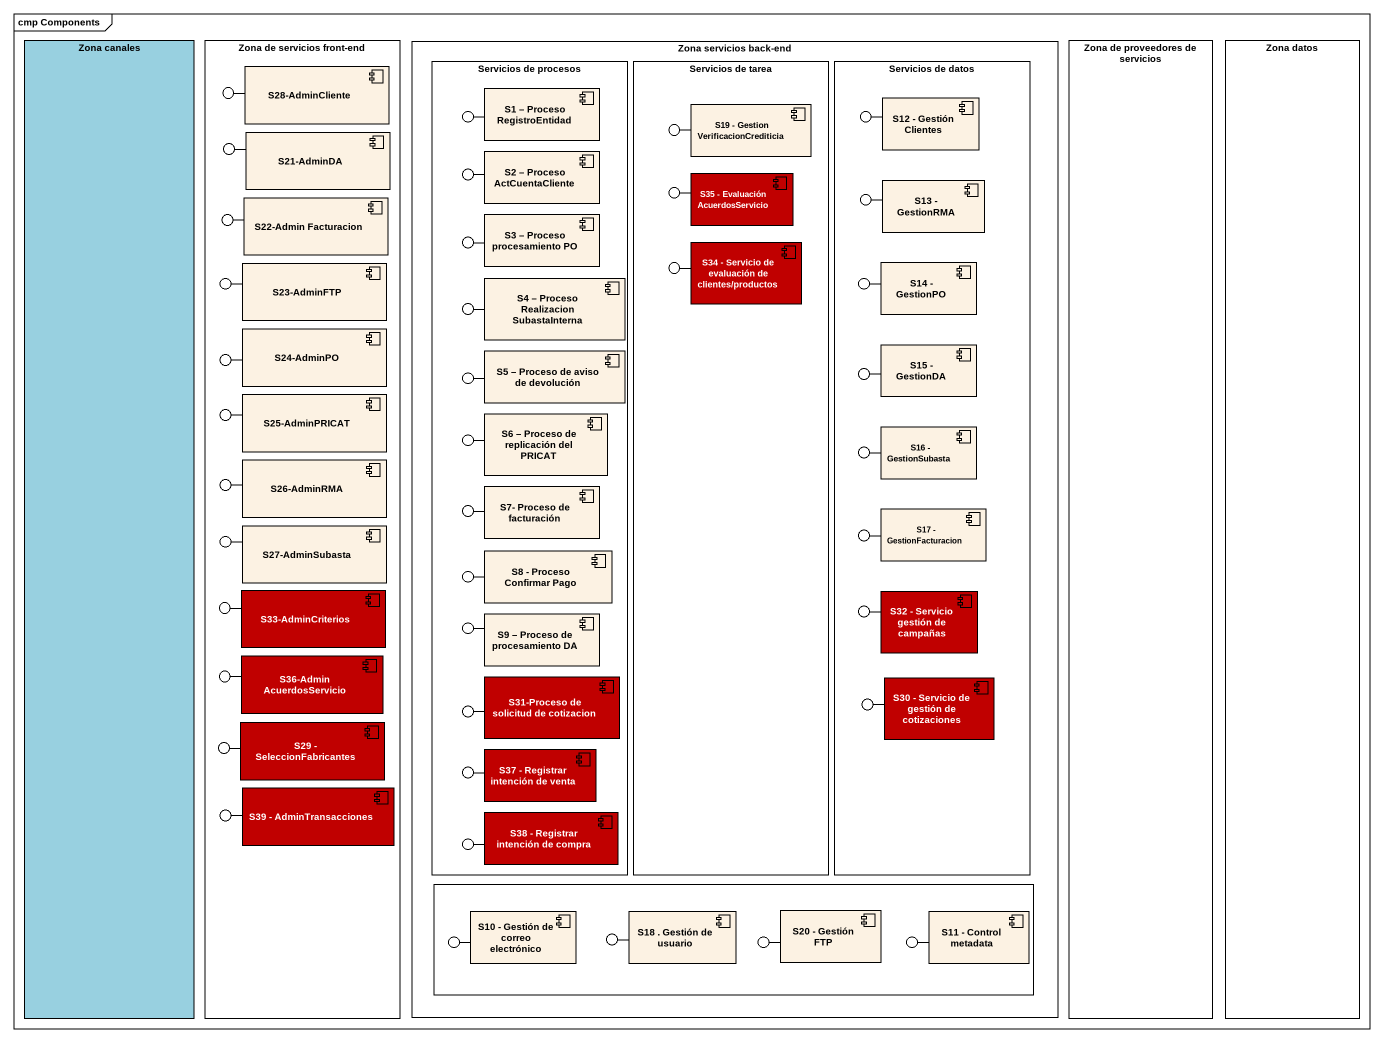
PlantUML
@startuml
mainframe cmp Components
rectangle "Zona canales" as Zona_canales #98D0E0
rectangle "Zona de servicios front-end" as Zona_de_servicios_front_end {
  component "S28-AdminCliente" as S28_AdminCliente
  component "S21-AdminDA" as S21_AdminDA
  component "S22-Admin Facturacion" as S22_Admin_Facturacion
  component "S23-AdminFTP" as S23_AdminFTP
  component "S24-AdminPO" as S24_AdminPO
  component "S25-AdminPRICAT" as S25_AdminPRICAT
  component "S26-AdminRMA" as S26_AdminRMA
  component "S27-AdminSubasta" as S27_AdminSubasta
  component "S33-AdminCriterios" as S33_AdminCriterios #C00000
  component "S36-Admin AcuerdosServicio" as S36_Admin_AcuerdosServicio #C00000
  component "S29 - SeleccionFabricantes" as S29_SeleccionFabricantes #C00000
  component "S39 - AdminTransacciones" as S39_AdminTransacciones #C00000
}
rectangle "Zona servicios back-end" as Zona_servicios_back_end {
  rectangle "Servicios de procesos" as Servicios_de_procesos {
    component "S1 – Proceso RegistroEntidad" as S1_Proceso_RegistroEntidad
    component "S2 – Proceso ActCuentaCliente" as S2_Proceso_ActCuentaCliente
    component "S3 – Proceso procesamiento PO" as S3_Proceso_procesamiento_PO
    component "S4 – Proceso Realizacion SubastaInterna" as S4_Proceso_Realizacion
    component "S5 – Proceso de aviso de devolución" as S5_Proceso_de_aviso_de
    component "S6 – Proceso de replicación del PRICAT" as S6_Proceso_de_replicación
    component "S7- Proceso de facturación" as S7_Proceso_de_facturación
    component "S8 - Proceso Confirmar Pago" as S8_Proceso_Confirmar_Pago
    component "S9 – Proceso de procesamiento DA" as S9_Proceso_de_procesamiento
    component "S31-Proceso de solicitud de cotizacion" as S31_Proceso_de_solicitud_de #C00000
    component "S37 - Registrar intención de venta" as S37_Registrar_intención_de #C00000
    component "S38 - Registrar intención de compra" as S38_Registrar_intención_de #C00000
  }
  rectangle "Servicios de tarea" as Servicios_de_tarea {
    component "S19 - Gestion VerificacionCrediticia" as S19_Gestion
    component "S35 - Evaluación AcuerdosServicio" as S35_Evaluación #C00000
    component "S34 - Servicio de evaluación de clientes/productos" as S34_Servicio_de_evaluación #C00000
  }
  rectangle "Servicios de datos" as Servicios_de_datos {
    component "S12 - Gestión Clientes" as S12_Gestión_Clientes
    component "S13 - GestionRMA" as S13_GestionRMA
    component "S14 - GestionPO" as S14_GestionPO
    component "S15 - GestionDA" as S15_GestionDA
    component "S16 - GestionSubasta" as S16_GestionSubasta
    component "S17 - GestionFacturacion" as S17_GestionFacturacion
    component "S32 - Servicio gestión de campañas" as S32_Servicio_gestión_de #C00000
    component "S30 - Servicio de gestión de cotizaciones" as S30_Servicio_de_gestión_de #C00000
  }
  rectangle " " as rectangle1 {
    component "S10 - Gestión de correo electrónico" as S10_Gestión_de_correo
    component "S18 . Gestión de usuario" as S18_Gestión_de_usuario
    component "S20 - Gestión FTP" as S20_Gestión_FTP
    component "S11 - Control metadata" as S11_Control_metadata
  }
}
rectangle "Zona de proveedores de servicios" as Zona_de_proveedores_de
rectangle "Zona datos" as Zona_datos
() " " as lollipop1
() " " as lollipop2
() " " as lollipop3
() " " as lollipop4
() " " as lollipop5
() " " as lollipop6
() " " as lollipop7
() " " as lollipop8
() " " as lollipop9
() " " as lollipop10
() " " as lollipop11
() " " as lollipop12
() " " as lollipop13
() " " as lollipop14
() " " as lollipop15
() " " as lollipop16
() " " as lollipop17
() " " as lollipop18
() " " as lollipop19
() " " as lollipop20
() " " as lollipop21
() " " as lollipop22
() " " as lollipop23
() " " as lollipop24
() " " as lollipop25
() " " as lollipop26
() " " as lollipop27
() " " as lollipop28
() " " as lollipop29
() " " as lollipop30
() " " as lollipop31
() " " as lollipop32
() " " as lollipop33
() " " as lollipop34
() " " as lollipop35
() " " as lollipop36
() " " as lollipop37
() " " as lollipop38
() " " as lollipop39
S28_AdminCliente -left- lollipop1
S1_Proceso_RegistroEntidad -left- lollipop2
S19_Gestion -left- lollipop3
S12_Gestión_Clientes -left- lollipop4
S21_AdminDA -left- lollipop5
S2_Proceso_ActCuentaCliente -left- lollipop6
S35_Evaluación -left- lollipop7
S13_GestionRMA -left- lollipop8
S22_Admin_Facturacion -left- lollipop9
S3_Proceso_procesamiento_PO -left- lollipop10
S23_AdminFTP -left- lollipop11
S34_Servicio_de_evaluación -left- lollipop12
S14_GestionPO -left- lollipop13
S4_Proceso_Realizacion -left- lollipop14
S24_AdminPO -left- lollipop15
S5_Proceso_de_aviso_de -left- lollipop16
S15_GestionDA -left- lollipop17
S25_AdminPRICAT -left- lollipop18
S6_Proceso_de_replicación -left- lollipop19
S26_AdminRMA -left- lollipop20
S16_GestionSubasta -left- lollipop21
S7_Proceso_de_facturación -left- lollipop22
S27_AdminSubasta -left- lollipop23
S17_GestionFacturacion -left- lollipop24
S8_Proceso_Confirmar_Pago -left- lollipop25
S33_AdminCriterios -left- lollipop26
S9_Proceso_de_procesamiento -left- lollipop27
S32_Servicio_gestión_de -left- lollipop28
S36_Admin_AcuerdosServicio -left- lollipop29
S31_Proceso_de_solicitud_de -left- lollipop30
S30_Servicio_de_gestión_de -left- lollipop31
S29_SeleccionFabricantes -left- lollipop32
S37_Registrar_intención_de -left- lollipop33
S39_AdminTransacciones -left- lollipop34
S38_Registrar_intención_de -left- lollipop35
S10_Gestión_de_correo -left- lollipop36
S18_Gestión_de_usuario -left- lollipop37
S20_Gestión_FTP -left- lollipop38
S11_Control_metadata -left- lollipop39
@enduml
